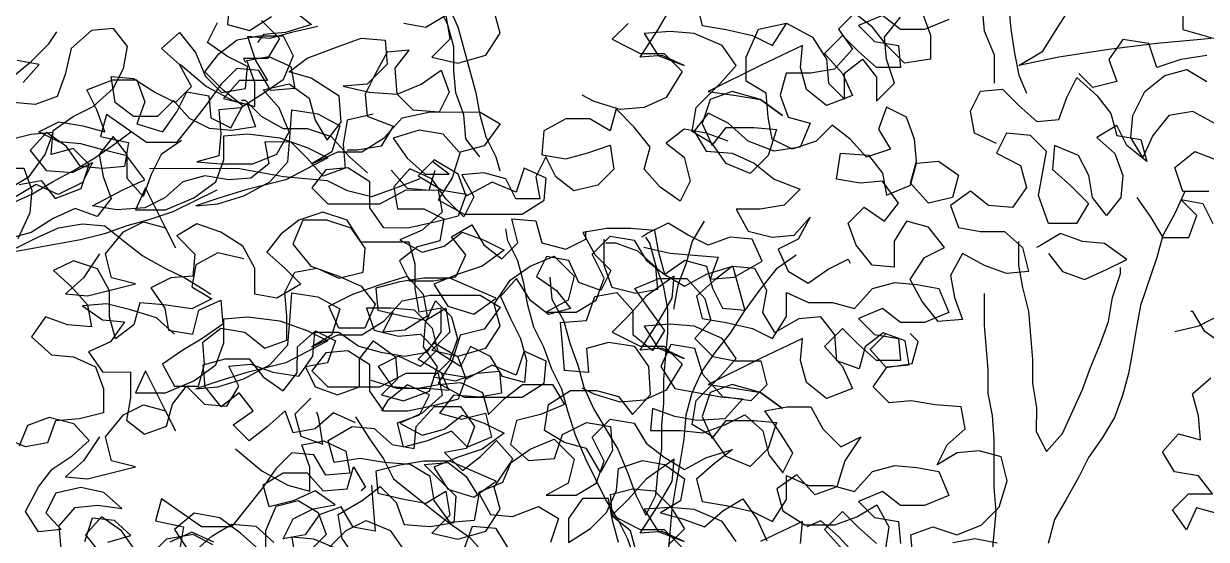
# Model space of a CAD drawing. Header units: inches. Extents: x 350994 to 353538, y 1581369 to 1583842.
# Drawn here: x 351499.321 to 351500.282, y 1583582.816 to 1583583.236 of the extents above; entities that cross this region are included whole.
import ezdxf

# ---------------------------------------------------------------- set-up
doc = ezdxf.new("R2010")
doc.units = ezdxf.units.IN
doc.header["$MEASUREMENT"] = 0
doc.linetypes.add('1', pattern=[0])
doc.layers.add('FOREST', color=96, linetype='Continuous')
doc.layers.add('TREE', color=81, linetype='1')

# ---------------------------------------------------------------- blocks, each defined once
blk = doc.blocks.new('TREE_4')
at = {"color": 94}
for points in [[(-30.7, 8686.1), (1.1, 8680.3), (30.1, 8697.6), (35.8, 8662.9), (9.8, 8636.9), (47.4, 8628.2), (87.8, 8639.7), (108.1, 8671.5), (99.5, 8703.3)], [(391.5, 8714.6), (400.1, 8682.8), (434.8, 8677), (472.4, 8668.3), (501.3, 8653.8), (521.6, 8685.6)], [(755.8, 8691.2), (721.1, 8676.8), (686.4, 8676.8), (660.4, 8697), (625.7, 8682.6), (648.8, 8659.5), (683.5, 8653.7), (686.3, 8621.9), (651.6, 8621.9), (625.6, 8645), (602.5, 8668.2), (576.5, 8642.2), (602.5, 8613.3), (616.9, 8581.4), (579.3, 8567), (550.4, 8590.2), (541.8, 8622), (544.7, 8653.8), (483.9, 8624.9), (408.7, 8587.4), (449.2, 8581.6), (483.9, 8575.8), (515.7, 8552.6), (483.9, 8575.8), (443.4, 8587.4), (411.6, 8575.8), (400, 8541.2), (414.4, 8509.3), (434.7, 8535.3), (475.2, 8535.3), (507, 8532.4), (495.4, 8494.8), (469.3, 8468.8), (434.7, 8483.3), (414.4, 8512.2), (385.6, 8529.6), (391.4, 8564.3), (426.1, 8599), (449.2, 8625), (429, 8653.9), (388.6, 8671.3), (353.9, 8674.2), (316.3, 8671.3), (336.5, 8639.5), (374.1, 8625), (342.3, 8639.5), (310.5, 8636.7), (336.5, 8677.1), (356.8, 8711.8)], [(293.2, 8685.8), (270, 8662.7), (310.5, 8642.4), (345.2, 8642.4), (371.2, 8616.4), (348, 8578.8), (316.2, 8564.4), (281.5, 8561.5), (243.9, 8573.1), (226.6, 8581.8)], [(-352.9, 8626.4), (-315.4, 8594.5), (-277.8, 8574.3), (-246, 8565.6), (-246, 8600.3), (-257.5, 8632.1), (-225.7, 8637.8), (-193.9, 8623.3), (-188.2, 8591.5), (-222.9, 8588.7), (-240.2, 8617.6), (-272, 8620.5), (-295.1, 8597.4), (-315.4, 8568.5), (-335.7, 8542.5), (-358.8, 8513.6), (-402.2, 8513.7), (-460, 8554.2), (-468.7, 8522.4), (-428.2, 8513.7), (-434, 8479), (-465.8, 8476.1), (-497.6, 8479), (-517.8, 8508), (-546.7, 8528.2), (-569.9, 8502.2), (-546.8, 8473.3), (-509.2, 8470.4), (-480.3, 8484.8), (-494.8, 8455.9), (-529.5, 8438.6), (-561.3, 8453.1), (-590.2, 8435.8)], [(-587.4, 8375), (-570, 8412.6), (-567.1, 8444.4), (-578.6, 8476.2), (-616.2, 8476.3)], [(-470, 8353), (-493.2, 8318.3), (-519.3, 8295.2), (-487.5, 8292.3), (-418, 8309.5), (-452.7, 8318.2), (-461.4, 8352.9), (-435.3, 8384.7), (-406.4, 8399.2), (-374.6, 8390.5), (-360.2, 8361.5), (-403.5, 8448.3), (-417.9, 8416.5), (-374.6, 8416.5), (-334.1, 8433.8), (-302.3, 8456.9), (-290.7, 8488.7), (-290.6, 8523.4), (-255.9, 8526.2), (-209.7, 8520.4), (-169.2, 8505.9), (-140.3, 8491.4), (-201.1, 8459.7), (-258.9, 8445.3), (-296.5, 8433.8), (-331.2, 8422.2), (-299.4, 8425.1), (-261.8, 8436.6), (-224.2, 8456.8), (-198.1, 8485.7), (-195.2, 8520.4), (-192.3, 8560.9), (-154.7, 8555.1), (-122.9, 8537.7), (-134.5, 8500.1), (-163.5, 8482.8), (-125.8, 8500.1), (-91.2, 8500.1), (-59.3, 8520.3), (-33.3, 8549.2), (7.2, 8557.8), (79.5, 8557.7), (108.4, 8540.4), (85.2, 8508.6), (50.5, 8499.9), (38.9, 8462.4), (18.7, 8430.6), (56.2, 8410.3), (140.1, 8410.2), (171.9, 8430.4), (174.8, 8462.2), (143, 8476.7), (131.4, 8442), (96.7, 8456.5), (59.1, 8436.3), (47.6, 8468.1), (12.9, 8488.4), (-10.2, 8465.3), (24.4, 8445), (59.1, 8439.2), (47.5, 8407.4), (15.7, 8398.8), (-24.8, 8390.1), (-59.4, 8390.2), (-79.7, 8419.1), (-79.6, 8456.7), (-111.4, 8477), (-143.2, 8474.1), (-163.5, 8448.1), (-140.4, 8424.9), (-65.2, 8424.9), (-27.6, 8445.1), (18.7, 8445), (24.4, 8413.2), (-4.5, 8387.2), (-36.3, 8372.8), (-4.5, 8355.4), (27.3, 8364.1), (53.3, 8384.3), (85.1, 8372.7), (114, 8358.2), (82.2, 8335.1), (47.5, 8323.6), (12.8, 8309.1), (33, 8277.3), (70.5, 8265.7), (102.4, 8288.8), (35.9, 8317.8), (-1.7, 8317.8), (-36.4, 8312.1), (-71.1, 8303.4), (-68.2, 8271.6), (-30.7, 8262.9), (1.1, 8257.1), (30.1, 8274.4), (35.8, 8239.7), (9.8, 8213.7), (47.4, 8205), (87.8, 8216.6), (108.1, 8248.3), (99.5, 8280.2), (122.6, 8314.8), (151.6, 8335), (186.3, 8349.5), (215.2, 8320.5), (206.5, 8285.8), (174.6, 8268.5), (218, 8268.5), (246.9, 8285.8), (258.5, 8317.6), (241.2, 8352.3), (267.3, 8378.3), (301.9, 8372.5), (319.3, 8343.6), (345.3, 8323.3), (374.2, 8305.9), (406, 8323.2), (443.6, 8334.8), (417.5, 8314.6), (391.5, 8291.5), (400.1, 8259.6), (434.8, 8253.8), (472.4, 8245.1), (501.3, 8230.6), (521.6, 8262.4), (521.6, 8297.1), (553.4, 8282.6), (588.1, 8282.6), (619.9, 8273.9), (645.9, 8302.8), (677.8, 8311.4), (709.6, 8308.5), (741.4, 8302.7), (755.8, 8268), (721.1, 8253.6), (686.4, 8253.6), (660.4, 8273.9), (625.7, 8259.4), (648.8, 8236.3), (683.5, 8230.5), (686.3, 8198.7), (651.6, 8198.7), (625.6, 8221.8), (602.5, 8245), (576.5, 8219), (602.5, 8190.1), (616.9, 8158.2), (579.3, 8143.8), (550.4, 8167), (541.8, 8198.8), (544.7, 8230.6), (483.9, 8201.7), (408.7, 8164.2), (449.2, 8158.4), (483.9, 8152.6), (515.7, 8129.4), (483.9, 8152.6), (443.4, 8164.2), (411.6, 8152.6), (400, 8118), (414.4, 8086.1), (434.7, 8112.2), (475.2, 8112.1), (507, 8109.2), (495.4, 8071.6), (469.3, 8045.6), (434.7, 8060.1), (414.4, 8089), (385.6, 8106.4), (391.4, 8141.1), (426.1, 8175.8), (449.2, 8201.8), (429, 8230.7), (388.6, 8248.1), (353.9, 8251), (316.3, 8248.1), (336.5, 8216.3), (374.1, 8201.8), (342.3, 8216.3), (310.5, 8213.5), (336.5, 8253.9), (356.8, 8288.6), (359.7, 8320.4), (319.2, 8291.5), (293.2, 8262.6), (270, 8239.5), (310.5, 8219.2), (345.2, 8219.2), (371.2, 8193.2), (348, 8155.6), (316.2, 8141.2), (281.5, 8138.3), (243.9, 8149.9), (226.6, 8158.6)], [(-261.6, 8345.6), (-299.2, 8354.3), (-331, 8337), (-336.9, 8305.2), (-308, 8287.8), (-336.9, 8273.4), (-377.4, 8279.2), (-412, 8282.1), (-420.7, 8250.3), (-446.8, 8230.1), (-455.4, 8261.9), (-455.4, 8299.5), (-472.7, 8331.3), (-507.4, 8342.9), (-536.3, 8328.5), (-510.3, 8305.3), (-487.2, 8279.3), (-481.5, 8247.5), (-516.2, 8250.4), (-548, 8262), (-568.2, 8233.1), (-539.3, 8207.1), (-507.5, 8204.1), (-475.7, 8189.7), (-464.2, 8157.8), (-464.2, 8123.2), (-498.9, 8114.5), (-533.6, 8111.7), (-545.2, 8079.9), (-577, 8074.1), (-611.7, 8088.6)], [(-126.1, 7926.2), (-160.8, 7940.7), (-192.6, 7943.6), (-186.9, 7908.9)], [(-470, 8088.5), (-493.2, 8053.8), (-519.3, 8030.7), (-487.5, 8027.8), (-418, 8045), (-452.7, 8053.8), (-461.4, 8088.5), (-435.3, 8120.2), (-406.4, 8134.7), (-374.6, 8126), (-360.2, 8097), (-403.5, 8183.8), (-417.9, 8152), (-374.6, 8152), (-334.1, 8169.3), (-302.3, 8192.4), (-290.7, 8224.2), (-290.6, 8258.9), (-255.9, 8261.7), (-209.7, 8255.9), (-169.2, 8241.4), (-140.3, 8226.9), (-201.1, 8195.2), (-258.9, 8180.8), (-296.5, 8169.3), (-331.2, 8157.7), (-299.4, 8160.6), (-261.8, 8172.1), (-224.2, 8192.3), (-198.1, 8221.2), (-195.2, 8255.9), (-192.3, 8296.4), (-154.7, 8290.6), (-122.9, 8273.2), (-134.5, 8235.6), (-163.5, 8218.3), (-125.8, 8235.6), (-91.2, 8235.6), (-59.3, 8255.8), (-33.3, 8284.7), (7.2, 8293.3), (79.5, 8293.2), (108.4, 8275.9), (85.2, 8244.1), (50.5, 8235.4), (38.9, 8197.9), (18.7, 8166.1), (56.2, 8145.8), (140.1, 8145.7), (171.9, 8165.9), (174.8, 8197.7), (143, 8212.2), (131.4, 8177.5), (96.7, 8192), (59.1, 8171.8), (47.6, 8203.6), (12.9, 8223.9), (-10.2, 8200.8), (24.4, 8180.5), (59.1, 8174.7), (47.5, 8142.9), (15.7, 8134.3), (-24.8, 8125.6), (-59.4, 8125.7), (-79.7, 8154.6), (-79.6, 8192.2), (-111.4, 8212.5), (-143.2, 8209.6), (-163.5, 8183.6), (-140.4, 8160.4), (-65.2, 8160.4), (-27.6, 8180.6), (18.7, 8180.5), (24.4, 8148.7), (-4.5, 8122.7), (-36.3, 8108.3), (-4.5, 8090.9), (27.3, 8099.6), (53.3, 8119.8), (85.1, 8108.2), (114, 8093.7), (82.2, 8070.6), (47.5, 8059.1), (12.8, 8044.7), (33, 8012.8), (70.5, 8001.2), (102.4, 8024.3), (35.9, 8053.3), (-1.7, 8053.3), (-36.4, 8047.6), (-71.1, 8038.9), (-68.2, 8007.1), (-30.7, 7998.4), (1.1, 7992.6), (30.1, 8009.9), (35.8, 7975.2), (9.8, 7949.2), (47.4, 7940.5), (87.8, 7952.1), (108.1, 7983.8), (99.5, 8015.7), (122.6, 8050.3), (151.6, 8070.5), (186.3, 8085), (215.2, 8056), (206.5, 8021.3), (174.6, 8004), (218, 8004), (246.9, 8021.3), (258.5, 8053.1), (241.2, 8087.8), (267.3, 8113.8), (301.9, 8108), (319.3, 8079.1), (345.3, 8058.8), (374.2, 8041.4), (406, 8058.7), (443.6, 8070.3), (417.5, 8050.1), (391.5, 8027), (400.1, 7995.1), (434.8, 7989.3), (472.4, 7980.6), (501.3, 7966.1), (521.6, 7997.9), (521.6, 8032.6), (553.4, 8018.1), (588.1, 8018.1), (619.9, 8009.4), (645.9, 8038.3), (677.8, 8046.9), (709.6, 8044), (741.4, 8038.2), (755.8, 8003.5), (721.1, 7989.1), (686.4, 7989.1), (660.4, 8009.4), (625.7, 7994.9), (648.8, 7971.8), (683.5, 7966), (686.3, 7934.2)], [(651.6, 7934.2), (625.6, 7957.4), (602.5, 7980.5), (576.5, 7954.5), (602.5, 7925.6)], [(541.8, 7934.3), (544.7, 7966.1), (483.9, 7937.2)], [(449.2, 7937.3), (429, 7966.2), (388.6, 7983.6), (353.9, 7986.5), (316.3, 7983.7), (336.5, 7951.8), (374.1, 7937.3), (342.3, 7951.8), (310.5, 7949), (336.5, 7989.4), (356.8, 8024.1), (359.7, 8055.9), (319.2, 8027), (293.2, 7998.1), (270, 7975), (310.5, 7954.7), (345.2, 7954.7), (371.2, 7928.7)], [(-273.5, 8070.9), (-235.9, 8039.1), (-198.3, 8018.8), (-166.5, 8010.1), (-166.5, 8044.8), (-178, 8076.6), (-146.2, 8082.4), (-114.4, 8067.9), (-108.7, 8036.1), (-143.4, 8033.2), (-160.7, 8062.2), (-192.5, 8065.1), (-215.7, 8042), (-235.9, 8013.1), (-256.2, 7987.1), (-279.3, 7958.2), (-322.7, 7958.2), (-380.5, 7998.7), (-389.2, 7967), (-348.7, 7958.2), (-354.5, 7923.6)], [(-418.2, 7923.6), (-438.4, 7952.5), (-467.3, 7972.8), (-490.4, 7946.8), (-467.3, 7917.9)], [(647.8, 6884.7), (668, 6910.7), (679.6, 6942.5), (697, 6971.4), (717.3, 7000.2), (734.7, 7029.1), (778.1, 7115.8), (801.3, 7150.5), (818.6, 7179.4), (850.5, 7196.7), (882.3, 7211.2), (911.2, 7225.6), (940.1, 7242.9), (966.2, 7266), (989.3, 7289.1), (1015.4, 7312.2), (1047.2, 7338.2), (1073.2, 7364.2), (1084.8, 7381.6)], [(1541.5, 7262.6), (1503.9, 7254), (1498.1, 7219.3), (1501, 7184.6), (1469.2, 7173), (1446.1, 7199.1), (1423, 7222.2), (1385.4, 7222.3), (1391.1, 7190.5), (1365.1, 7170.2), (1333.3, 7167.4), (1298.6, 7173.2), (1266.8, 7164.5), (1240.7, 7141.4), (1211.8, 7127), (1171.3, 7124.2), (1136.6, 7130), (1180, 7153.1), (1211.8, 7167.5), (1185.9, 7202.2), (1151.2, 7210.9), (1119.4, 7219.6), (1087.6, 7222.5), (1058.7, 7237), (1087.6, 7251.4), (1122.3, 7245.6), (1154.1, 7236.9), (1142.5, 7268.7), (1128.1, 7297.7), (1165.7, 7312.1), (1200.4, 7312.1), (1211.9, 7280.2), (1200.4, 7248.5), (1237.9, 7236.9), (1258.2, 7265.8), (1272.7, 7294.6), (1304.5, 7288.8), (1307.3, 7257), (1336.2, 7242.5), (1353.6, 7274.3), (1324.7, 7297.5), (1298.7, 7323.5), (1319, 7349.5), (1345, 7369.8), (1376.8, 7375.5), (1411.5, 7375.5), (1426, 7346.6), (1411.5, 7311.9), (1382.5, 7291.7), (1350.7, 7271.4), (1318.9, 7268.6), (1321.8, 7233.9), (1318.9, 7202.1), (1287, 7193.4), (1321.7, 7190.5), (1368, 7190.5), (1402.7, 7204.9), (1420.1, 7236.7), (1405.7, 7271.4), (1382.6, 7297.4), (1420.1, 7306.1), (1449, 7285.8), (1457.7, 7254), (1475, 7225.1), (1495.3, 7251.1), (1492.4, 7288.7), (1452, 7314.7), (1420.2, 7323.4), (1446.2, 7343.6), (1492.5, 7360.9), (1524.3, 7372.5), (1559, 7369.6), (1561.8, 7334.9), (1532.9, 7306), (1498.2, 7303.1), (1535.8, 7294.4), (1576.3, 7291.5), (1611, 7305.9), (1639.9, 7326.1), (1651.4, 7294.3), (1637, 7265.4), (1599.4, 7268.3), (1576.3, 7291.5), (1573.4, 7329.1), (1593.7, 7355.1), (1561.9, 7352.2), (1544.5, 7320.4), (1530, 7291.5), (1532.9, 7259.7), (1570.4, 7245.2), (1553.1, 7216.3), (1518.4, 7210.6), (1503.9, 7210.6)], [(1665.8, 7207.6), (1642.7, 7233.6), (1608, 7239.4), (1570.4, 7227.9), (1590.6, 7198.9), (1616.6, 7175.8), (1651.3, 7175.8), (1628.2, 7193.1)], [(1315.9, 7152.9), (1252.3, 7121.2), (1217.6, 7109.7), (1185.8, 7101), (1153.9, 7089.5), (1119.2, 7080.8), (1023.8, 7063.6), (992, 7052), (960.2, 7046.3), (966, 7081), (989.2, 7109.9), (1018.1, 7133), (1049.9, 7147.4), (1078.8, 7164.7), (1110.7, 7182), (1139.6, 7199.4), (1168.5, 7219.6), (1191.7, 7236.9)], [(1567.5, 7181.6), (1590.6, 7155.6), (1622.4, 7152.7), (1631.1, 7181.6)], [(1255, 6944.8), (1229, 6968), (1191.4, 6979.6), (1156.7, 6988.3), (1122, 6985.4), (1150.9, 6965.2), (1182.7, 6962.2), (1162.5, 6933.3), (1130.7, 6918.9), (1150.9, 6890), (1191.4, 6889.9), (1191.3, 6852.4), (1185.5, 6820.6), (1211.5, 6800.3), (1243.3, 6811.8), (1252, 6843.6), (1272.3, 6869.6), (1298.3, 6843.6), (1330.1, 6840.7), (1347.5, 6869.6), (1333, 6898.5), (1364.8, 6901.3), (1396.6, 6889.8), (1434.2, 6883.9), (1454.5, 6912.8), (1457.4, 6947.5), (1492.1, 6947.5), (1521, 6927.2), (1552.8, 6918.5), (1587.5, 6912.7), (1619.3, 6918.5), (1639.6, 6947.4), (1639.6, 6982.1), (1607.8, 6976.3), (1602, 7011), (1602.1, 7045.7), (1593.4, 7077.5), (1524, 7077.6), (1503.8, 7109.4), (1469.1, 7121), (1434.4, 7109.5), (1408.4, 7089.2), (1388.1, 7063.2), (1414.1, 7040.1), (1437.2, 7016.9), (1402.5, 6996.7), (1370.7, 7002.5), (1370.8, 7040.1), (1353.4, 7071.9), (1321.6, 7092.2), (1287, 7103.8), (1258, 7086.5), (1284, 7060.4), (1281.1, 7028.6), (1249.3, 7025.8), (1220.4, 7011.4), (1240.6, 6982.4), (1246.3, 6950.6), (1281, 6944.8), (1289.7, 6979.5), (1321.6, 6993.9), (1324.4, 6959.2), (1295.5, 6939), (1266.6, 6921.7), (1237.6, 6901.5), (1254.9, 6869.6), (1289.6, 6869.6), (1298.3, 6901.4), (1295.5, 6933.2), (1321.5, 6953.4), (1356.2, 6947.6), (1385.1, 6924.5), (1416.9, 6936), (1416.9, 6970.7), (1414.1, 7005.4), (1428.6, 7034.3), (1460.4, 7040), (1492.2, 7025.6), (1526.9, 7034.2), (1529.8, 7068.9), (1509.6, 7097.8), (1474.9, 7109.4), (1440.2, 7109.5), (1425.7, 7074.8), (1451.7, 7042.9), (1492.2, 7028.4), (1524, 7014), (1544.2, 6987.9), (1529.7, 6953.2), (1492.1, 6953.3), (1477.7, 6985.1), (1512.4, 7002.4), (1552.9, 7016.8), (1590.5, 7028.4), (1613.6, 7002.3), (1619.3, 6970.5), (1587.5, 6950.3), (1555.7, 6947.4), (1570.2, 6976.3)], [(1026.7, 7069.4), (1055.6, 7083.8), (1087.5, 7098.2), (1122.2, 7104), (1154, 7101), (1182.9, 7077.9), (1208.9, 7057.6), (1240.6, 7040.2), (1269.5, 7025.8), (1298.4, 7008.4), (1307.1, 7002.6)], [(1311.6, 6643.9), (1279.9, 6658.4), (1248, 6644)], [(1282.7, 6629.5), (1308.8, 6652.6), (1337.7, 6669.9), (1372.4, 6667), (1398.4, 6643.8)], [(1386.8, 6620.7), (1386.8, 6661.2), (1401.3, 6695.9), (1433.1, 6704.5), (1462, 6687.2), (1473.6, 6655.3), (1450.4, 6632.2)], [(1476.4, 6635.1), (1502.5, 6661.1), (1531.4, 6675.5), (1566.1, 6661), (1586.3, 6632.1)], [(1516.9, 6620.6), (1496.7, 6649.5), (1490.9, 6684.2), (1525.7, 6704.4), (1551.7, 6724.7), (1574.8, 6701.5), (1586.3, 6669.7), (1623.9, 6666.8), (1658.6, 6672.5), (1661.6, 6710.1), (1615.3, 6756.4), (1650, 6759.3), (1676, 6739), (1693.4, 6710.1), (1687.5, 6675.4), (1652.8, 6672.5), (1629.7, 6704.4), (1624, 6739.1), (1595.1, 6756.4), (1557.5, 6759.4), (1522.8, 6765.2), (1485.2, 6759.4), (1476.6, 6791.2), (1511.3, 6811.4), (1543.1, 6808.5), (1569.1, 6785.4), (1600.9, 6779.6), (1603.8, 6811.4), (1629.9, 6840.2), (1667.5, 6840.2), (1687.7, 6811.3), (1676.1, 6779.5), (1644.3, 6773.7), (1670.3, 6747.7), (1696.3, 6767.9), (1719.5, 6791), (1742.6, 6765), (1728.1, 6730.3), (1693.4, 6715.9), (1710.7, 6684), (1742.5, 6681.1), (1780.1, 6695.5), (1809, 6678.2), (1797.4, 6643.5)], [(1736.7, 6634.9), (1719.3, 6663.8), (1684.6, 6666.7), (1673.1, 6634.9)], [(1921.7, 6628.9), (1913.1, 6660.7), (1887.1, 6681), (1884.2, 6712.8), (1916, 6721.4), (1947.8, 6718.5), (1970.9, 6695.4), (1991.1, 6663.5), (1968, 6640.4)], [(1895.7, 6643.4), (1887, 6675.2), (1881.3, 6707), (1843.7, 6707), (1823.4, 6678.2), (1823.4, 6643.5), (1855.2, 6663.7), (1878.4, 6686.8), (1892.9, 6718.6), (1895.8, 6750.4), (1930.5, 6761.9), (1962.3, 6756.1), (1991.2, 6735.8), (1985.4, 6704), (1956.4, 6686.7), (1988.2, 6678), (2020, 6666.4), (2046.1, 6689.5), (2075, 6706.8), (2095.2, 6677.9), (2109.7, 6646.1)], [(2442.1, 6642.9), (2410.3, 6648.7), (2378.5, 6643)], [(2320.7, 6622.8), (2317.8, 6654.6), (2349.6, 6666.1), (2384.3, 6654.5), (2419, 6668.9), (2445.1, 6694.9), (2456.7, 6732.5), (2448, 6767.2), (2416.2, 6775.9), (2384.4, 6773.1), (2355.5, 6755.7), (2370, 6784.6), (2396, 6807.7), (2390.3, 6839.5), (2352.7, 6842.5), (2318, 6848.3), (2286.2, 6845.4), (2263.1, 6868.6), (2283.4, 6897.5), (2315.2, 6900.3), (2309.4, 6935), (2277.6, 6946.6), (2251.6, 6926.4), (2242.9, 6894.6), (2211.1, 6906.2), (2208.2, 6943.8), (2188, 6969.8), (2156.2, 6967), (2121.5, 6946.8), (2104.2, 6975.7), (2110, 7007.5), (2092.7, 7039.3), (2060.9, 7042.2), (2078.2, 6978.6), (2046.3, 6981.5), (2031.9, 7010.5), (2023.3, 7042.3), (1991.5, 7051), (1962.5, 7030.8), (1953.9, 7062.6), (1948.1, 7094.4), (1913.5, 7097.3), (1878.8, 7097.3), (1844.1, 7091.6), (1861.4, 7059.8), (1884.5, 7036.6), (1870, 7007.7), (1838.2, 7019.3), (1823.8, 7051.1), (1792, 7056.9), (1777.5, 7028), (1806.4, 7007.8), (1826.6, 6981.7), (1794.8, 6973.1), (1768.8, 6993.4), (1748.6, 7025.2), (1725.4, 6999.2), (1739.9, 6967.4), (1754.3, 6938.4), (1762.9, 6906.6), (1760, 6874.8), (1728.2, 6883.5), (1710.9, 6912.5), (1682, 6926.9), (1667.5, 6898), (1635.7, 6918.3), (1627.1, 6953), (1601.1, 6979.1), (1566.4, 6982), (1531.7, 6982), (1543.2, 6950.2), (1577.9, 6941.5), (1609.7, 6944.4), (1632.8, 6921.2), (1609.7, 6898.1), (1577.9, 6912.6), (1549, 6898.1), (1569.2, 6869.2), (1603.9, 6866.3), (1635.7, 6872), (1667.5, 6874.9), (1699.3, 6860.4), (1707.9, 6828.6), (1731.1, 6851.7), (1757.1, 6871.9), (1800.5, 6871.9), (1817.8, 6843), (1783.1, 6828.5), (1748.4, 6819.9), (1739.7, 6785.2), (1765.7, 6762.1), (1803.3, 6764.9), (1814.9, 6799.6), (1849.6, 6816.9), (1884.3, 6811.1), (1887.1, 6776.4), (1869.8, 6744.6), (1849.6, 6779.3), (1817.8, 6788), (1788.9, 6805.4), (1794.7, 6843), (1826.5, 6863.2), (1864.1, 6863.2), (1895.9, 6854.5), (1916.1, 6828.4), (1942.1, 6857.3), (1939.3, 6897.8), (1919.1, 6926.7), (1881.5, 6932.5), (1849.7, 6923.9), (1852.5, 6889.2), (1817.9, 6892.1), (1815, 6929.7), (1812.1, 6961.5), (1849.7, 6964.4), (1861.3, 6999.1), (1893.1, 7004.8), (1916.2, 6978.8), (1916.2, 6944.1), (1945.1, 6920.9), (1962.5, 6949.8), (1939.4, 6981.6), (1919.2, 7010.6), (1953.9, 7025), (1994.3, 7025), (2020.3, 6996), (2029, 6964.2), (2005.8, 6938.2), (2031.8, 6912.2), (2063.6, 6906.3), (2101.2, 6906.3), (2109.9, 6871.6), (2086.7, 6848.5), (2046.2, 6854.3), (2017.3, 6886.2), (2005.8, 6923.7), (1971.1, 6929.6), (1956.6, 6897.8), (1976.9, 6865.9), (2008.7, 6860.1), (2043.3, 6854.3), (2075.1, 6851.4), (2049.1, 6822.5), (2008.6, 6819.7), (1976.8, 6825.5), (1945, 6837.1), (1942.1, 6805.3), (1985.5, 6805.2), (2017.3, 6802.3), (2049.1, 6813.8), (2078, 6828.3), (2104, 6805.1), (2112.7, 6770.4), (2132.9, 6744.4), (2147.4, 6773.3), (2127.1, 6805.1), (2106.9, 6834), (2138.7, 6839.8), (2173.4, 6839.7), (2190.8, 6807.9), (2216.8, 6781.9), (2245.7, 6796.3), (2222.5, 6761.6), (2210.9, 6724.1), (2179.1, 6712.5), (2153.1, 6741.5), (2124.2, 6721.2), (2132.8, 6689.4), (2164.6, 6669.2), (2208, 6669.1), (2239.8, 6680.7), (2268.7, 6698), (2286, 6666.2), (2280.2, 6628.6)], [(2245.5, 6617.1), (2213.7, 6651.8), (2187.7, 6674.9), (2167.5, 6666.3)], [(13.8, 6015), (13.8, 6055.4), (-0.6, 6090.1), (-9.2, 6185.6), (-9.2, 6220.3), (-14.9, 6255), (-20.7, 6286.8), (-20.6, 6321.5), (-23.5, 6356.2), (-23.5, 6390.9), (-26.3, 6425.6), (-26, 6714.7), (-31.8, 6749.4), (-40.4, 6781.2), (-43.3, 6813), (-49.1, 6844.8), (-60.6, 6876.6), (-63.5, 6891.1)], [(-14.3, 6893.9), (-14.3, 6859.2), (-5.7, 6824.5), (2.9, 6792.7), (8.7, 6758), (11.5, 6717.5), (17.3, 6653.9), (17.2, 6578.8), (8.4, 6483.4), (8.4, 6440), (11.3, 6399.5), (17, 6361.9), (16.9, 6220.2), (34.1, 6124.8), (37, 6093), (42.7, 6058.3), (48.5, 6026.5), (60, 6000.5)], [(1538.3, 6878.1), (1575.9, 6866.5), (1619.2, 6866.4), (1651, 6863.5), (1639.5, 6889.5)], [(1451.5, 6852.1), (1428.4, 6829), (1437, 6797.2), (1468.8, 6785.6), (1463.1, 6823.2), (1460.2, 6831.9)], [(-1090.6, 6131.6), (-1093.5, 6099.8), (-1061.7, 6091.1), (-1029.9, 6111.3)], [(-998.1, 6120), (-972.1, 6099.7), (-1009.7, 6088.2), (-1041.5, 6085.3), (-1050.2, 6073.8)], [(-763.6, 6380), (-778.1, 6348.2), (-789.7, 6316.4), (-807.1, 6284.6), (-810, 6252.8), (-798.5, 6189.2), (-784.1, 6160.3), (-775.4, 6128.4), (-761, 6096.6), (-735.1, 6001.2), (-729.3, 5969.4), (-720.7, 5937.6), (-706.2, 5908.6), (-700.5, 5888.4)], [(444.7, 6084), (369.5, 6084), (311.7, 6078.3), (248, 6072.6), (178.6, 6064), (106.3, 6052.5), (48.5, 6040.9), (83.2, 6061.2), (106.4, 6098.7), (129.6, 6133.4), (135.4, 6165.2), (135.4, 6205.7), (147, 6237.5), (173, 6260.6), (184.6, 6228.8), (173, 6197), (135.4, 6194.1), (144, 6162.3), (178.7, 6150.7), (207.6, 6165.1), (222.1, 6194)], [(-729.4, 5908.7), (-749.6, 5934.7), (-752.4, 5969.4), (-764, 6001.2), (-766.8, 6033), (-766.8, 6067.7), (-775.5, 6099.5), (-789.9, 6128.5), (-810.1, 6157.4), (-841.9, 6169), (-893.9, 6209.5), (-917, 6235.5), (-922.8, 6238.4)], [(285.7, 6130.4), (285.6, 6092.8), (326.1, 6081.2)], [(-1408.9, 5863), (-1379.9, 5880.3), (-1356.8, 5912.1), (-1345.2, 5943.9), (-1377, 5941.1), (-1411.7, 5932.4)], [(-1394.4, 5868.8), (-1362.6, 5874.5), (-1342.4, 5848.5), (-1304.8, 5862.9), (-1293.2, 5897.6), (-1316.3, 5920.8), (-1348.1, 5912.1), (-1345.2, 5946.8), (-1316.3, 5967), (-1287.3, 5981.5), (-1258.4, 6007.4), (-1243.9, 6036.3), (-1238.1, 6068.1), (-1258.3, 6094.2), (-1290.1, 6091.3), (-1319.1, 6065.3), (-1327.8, 6027.7), (-1339.4, 5996), (-1371.2, 5984.4), (-1403, 5987.3)], [(-1388.5, 6016.2), (-1365.3, 6042.2), (-1397.1, 6048.1)], [(16.6, 5928.2), (-15.2, 5942.7), (-20.9, 5974.5), (-6.5, 6003.4), (25.3, 6006.3), (48.5, 5983.1), (74.5, 5960), (106.3, 5962.8), (117.9, 5994.6), (132.3, 6023.5), (161.2, 5997.5), (181.4, 5971.4), (190.1, 5939.6), (224.8, 5933.8), (233.4, 5902), (204.5, 5925.2), (190.1, 5954.1), (161.2, 5936.8), (187.2, 5913.6), (198.7, 5881.8), (195.8, 5850), (175.5, 5824), (155.3, 5850), (149.6, 5881.8), (135.1, 5910.8), (100.4, 5925.2), (97.5, 5890.6), (123.5, 5867.4), (149.5, 5841.4), (132.2, 5812.5), (91.7, 5812.5), (77.3, 5853), (88.9, 5916.6), (65.8, 5939.7), (31.1, 5942.7), (16.6, 5913.8), (51.3, 5896.4), (59.9, 5864.6), (39.6, 5835.7), (5, 5838.6), (-21, 5858.9), (-50, 5838.6), (-38.4, 5806.8), (-6.6, 5801), (28.1, 5801), (54.1, 5777.8), (62.7, 5743.1), (30.9, 5740.3), (-0.9, 5751.9), (-32.7, 5769.2), (-50.1, 5737.4), (-44.3, 5705.6), (-32.8, 5673.8), (-67.5, 5671), (-90.6, 5699.9), (-107.9, 5731.7), (-87.6, 5763.5), (-58.7, 5777.9), (-81.8, 5806.9), (-113.6, 5815.6), (-131, 5786.7), (-131, 5749.1), (-162.8, 5752), (-185.9, 5780.9), (-197.5, 5812.8), (-174.3, 5835.9), (-145.4, 5815.6), (-125.1, 5841.6), (-148.3, 5873.4), (-180.1, 5870.6), (-214.7, 5876.4), (-208.9, 5914), (-168.5, 5911), (-148.2, 5885), (-142.5, 5853.2), (-107.8, 5867.6), (-99.1, 5899.4), (-67.3, 5902.3), (-38.4, 5882), (-47.1, 5850.2), (-81.8, 5841.6), (-107.8, 5870.5), (-99.1, 5902.3), (-101.9, 5934.1), (-113.5, 5965.9), (-142.4, 5980.4), (-154, 5948.6), (-136.6, 5919.7), (-171.3, 5908.1), (-194.5, 5934.2), (-220.5, 5954.5), (-243.6, 5931.3), (-278.3, 5919.8), (-307.2, 5934.3), (-313, 5966.1), (-315.8, 6000.8), (-344.7, 6018.2), (-344.7, 6052.9), (-327.3, 6093.3), (-286.8, 6102), (-249.3, 6081.7), (-229, 6049.9), (-226.2, 6015.2), (-203.1, 5992), (-203, 6029.6), (-177, 6049.8), (-156.8, 6023.8), (-156.8, 5989.1), (-130.8, 6015.1), (-142.3, 6049.8), (-145.2, 6081.6), (-122, 6110.5)], [(-90.2, 6116.2), (-78.7, 6084.4), (-78.7, 6049.7), (-116.3, 6044), (-142.3, 6070), (-162.5, 6096.1), (-188.5, 6116.3), (-211.7, 6093.2), (-191.4, 6064.3), (-217.5, 6035.4), (-252.2, 6029.7), (-286.9, 6029.7), (-295.6, 5997.9), (-284.1, 5966.1), (-252.3, 5957.4), (-266.7, 5922.7), (-304.3, 5916.9), (-341.9, 5931.4), (-370.8, 5957.5), (-399.7, 5972), (-420, 5946), (-402.6, 5917), (-365.1, 5914.1), (-333.3, 5899.6), (-304.4, 5876.5), (-266.8, 5862), (-290, 5838.9), (-324.7, 5833.1), (-359.4, 5833.1), (-342, 5801.3), (-307.3, 5792.6), (-275.5, 5795.5), (-252.4, 5821.5), (-269.8, 5789.7), (-298.7, 5775.3), (-284.3, 5743.4), (-255.4, 5726.1), (-226.4, 5746.3), (-197.5, 5760.7), (-194.6, 5754.9)], [(-963.4, 6096.8), (-1001, 6088.2), (-1032.8, 6079.5), (-1064.6, 6082.4), (-1053.1, 6047.7), (-1035.7, 6018.8), (-1076.2, 6018.8), (-1099.4, 5992.8), (-1064.7, 5984.1), (-1053.2, 5952.3), (-1087.9, 5946.6), (-1119.7, 5949.5), (-1148.6, 5964), (-1171.7, 5990), (-1194.8, 5966.9), (-1229.5, 5966.9), (-1255.5, 5987.2), (-1261.3, 6024.8), (-1229.5, 6021.9), (-1197.7, 6001.6), (-1168.8, 5987.1), (-1145.6, 6010.2), (-1162.9, 6042.1), (-1188.9, 6065.2), (-1162.9, 6088.3), (-1139.8, 6059.4), (-1125.4, 6024.7), (-1102.3, 6001.5), (-1067.6, 6007.3), (-1064.6, 6039.1), (-1093.5, 6053.6), (-1122.4, 6073.8), (-1108, 6102.7)], [(-1044.3, 6105.6), (-1018.3, 6079.5), (-1035.7, 6050.6), (-1070.4, 6050.6), (-1067.5, 6044.9)], [(218.9, 5850), (239.1, 5821), (256.5, 5792.1), (294, 5792.1), (305.6, 5823.9), (282.5, 5847), (314.3, 5841.2), (328.8, 5812.3)], [(323, 5858.5), (285.4, 5858.6), (273.9, 5893.3), (302.8, 5916.4), (340.4, 5901.9)], [(331.8, 5956.8), (300, 5974.2), (265.3, 5968.5), (242.1, 5939.6), (227.7, 5907.8), (210.3, 5936.7), (213.2, 5968.5), (230.6, 6003.2), (259.6, 6026.3), (291.4, 6034.9), (320.3, 6017.6)], [(320.3, 6055.2), (282.7, 6049.4), (248, 6037.9), (236.5, 6072.6), (198.9, 6078.4), (178.6, 6049.5), (190.2, 6017.7), (155.5, 6009), (135.2, 6029.3)], [(-891.3, 5885.7), (-917.3, 5908.8), (-943.3, 5937.8), (-978, 5949.4), (-1012.7, 5949.4), (-1044.5, 5966.8), (-1067.6, 5989.9), (-1073.4, 5989.9)], [(-370.8, 5931.5), (-402.6, 5943.1), (-434.4, 5948.9), (-460.5, 5928.7), (-434.5, 5908.4), (-425.8, 5873.7), (-440.3, 5844.8), (-469.2, 5865.1), (-492.3, 5891.1), (-483.6, 5922.9), (-506.7, 5951.8), (-532.7, 5977.9), (-541.4, 5946.1), (-570.3, 5963.4), (-605, 5963.5), (-636.8, 5946.2), (-639.7, 5911.5), (-605, 5905.7), (-573.2, 5914.3), (-541.4, 5925.8), (-535.7, 5891.1), (-558.8, 5868), (-593.5, 5859.4), (-619.5, 5879.6), (-634, 5908.6), (-648.4, 5879.7), (-642.7, 5847.9), (-677.4, 5847.9), (-691.8, 5876.8), (-723.6, 5885.5), (-755.4, 5882.7), (-738.1, 5850.8), (-752.6, 5821.9), (-778.6, 5848), (-798.8, 5876.9), (-830.6, 5891.4), (-853.7, 5865.4), (-848, 5833.6), (-810.4, 5833.6), (-781.5, 5819.1), (-787.3, 5787.3), (-819.1, 5778.6), (-845.2, 5758.4), (-830.7, 5729.5), (-796, 5729.5), (-764.2, 5735.2), (-749.7, 5767), (-770, 5793), (-741, 5810.4), (-723.7, 5781.4), (-697.7, 5761.2), (-674.5, 5784.3), (-683.2, 5819), (-648.5, 5816.1), (-639.9, 5784.3), (-605.2, 5775.5), (-576.2, 5790), (-576.2, 5801.5)], [(-1160.2, 5932.2), (-1189.1, 5912), (-1203.6, 5883.1), (-1215.2, 5851.3), (-1238.3, 5877.3), (-1238.2, 5912), (-1258.5, 5938.1), (-1278.7, 5912.1), (-1273, 5880.2), (-1261.4, 5848.4), (-1281.7, 5822.4), (-1313.5, 5834), (-1345.3, 5819.6), (-1377.1, 5799.4), (-1408.9, 5790.7)], [(-816.1, 5876.9), (-853.7, 5862.5), (-885.6, 5851), (-920.2, 5859.7), (-949.1, 5874.2), (-1012.7, 5880), (-1076.3, 5891.6), (-1206.4, 5891.7)], [(288.3, 5858.6), (273.8, 5826.8), (256.5, 5795), (247.8, 5763.2), (224.6, 5693.8), (218.8, 5662), (212.9, 5627.3), (207.1, 5595.5), (198.4, 5563.7), (186.8, 5532), (169.5, 5503.1), (149.2, 5474.2), (134.7, 5445.3), (117.3, 5413.5), (100, 5384.6), (91.2, 5349.9)], [(-492.4, 5778.3), (-454.8, 5769.6), (-385.4, 5763.8), (-397, 5732), (-362.3, 5734.8), (-321.8, 5757.9), (-336.3, 5789.8), (-368.1, 5792.7), (-399.9, 5781.1), (-428.8, 5795.6), (-457.7, 5813), (-486.6, 5798.6), (-495.3, 5792.8)], [(-405.6, 5815.8), (-423, 5786.9), (-431.7, 5755.1), (-443.3, 5723.4), (-449.1, 5691.6), (-449.1, 5688.7)], [(-909, 5533), (-888.8, 5501.1), (-868.6, 5472.2), (-854.1, 5443.3), (-828.1, 5423), (-799.2, 5399.9), (-773.2, 5379.6), (-744.3, 5359.3), (-721.2, 5333.3)], [(-504.4, 5324.4), (-515.9, 5356.2), (-530.3, 5385.2), (-547.7, 5414.1), (-576.5, 5471.9), (-591, 5506.6), (-602.5, 5541.3), (-611.1, 5573.2), (-625.6, 5602.1), (-637.1, 5633.9), (-651.5, 5662.8), (-660.2, 5694.6), (-665.9, 5726.4), (-674.6, 5758.3), (-689, 5787.2), (-691.9, 5804.5)], [(-628.3, 5735.1), (-625.5, 5703.3), (-608.2, 5671.5), (-599.5, 5639.6), (-588, 5607.8), (-579.3, 5576), (-564.9, 5544.2), (-530.3, 5486.3), (-515.8, 5451.6), (-504.3, 5419.8), (-489.9, 5390.9), (-475.4, 5419.8), (-472.5, 5451.6), (-466.6, 5486.3), (-466.6, 5521), (-463.7, 5552.8), (-463.7, 5587.5), (-460.7, 5622.2), (-457.8, 5654), (-457.8, 5688.7), (-463.5, 5720.5), (-475.1, 5752.3), (-483.7, 5784.1), (-489.5, 5792.8)], [(-550.2, 5790), (-550.3, 5752.4), (-538.7, 5720.5), (-504, 5711.8), (-472.2, 5717.6), (-475.1, 5749.4), (-501.1, 5772.6), (-532.9, 5784.2), (-547.3, 5784.2)], [(91.6, 5769.1), (111.8, 5743.1), (143.6, 5731.5), (175.5, 5745.9), (204.4, 5760.3), (172.6, 5783.5), (140.8, 5786.4), (109, 5798), (80.1, 5780.7), (74.3, 5777.8)], [(48.3, 5786.5), (48.2, 5751.8), (54, 5720), (62.6, 5685.3), (68.4, 5615.9), (68.3, 5581.2), (74.1, 5546.5), (74, 5511.8), (88.5, 5482.9), (111.6, 5508.9), (140.6, 5572.5), (152.2, 5604.3), (166.7, 5638.9), (178.3, 5670.7), (184.1, 5705.4), (195.7, 5740.1), (195.7, 5748.8)], [(-272.7, 5766.6), (-301.6, 5746.4), (-324.8, 5717.5), (-347.9, 5685.7), (-368.2, 5653.9), (-388.5, 5627.9), (-408.7, 5599), (-423.2, 5567.2), (-431.9, 5535.4), (-434.8, 5500.7), (-440.6, 5466), (-446.5, 5434.2), (-452.3, 5399.5), (-455.2, 5364.8), (-458.1, 5333)], [(10.3, 5332.6), (16.1, 5396.2), (13.3, 5430.9), (13.3, 5500.3), (10.5, 5535), (4.7, 5566.8), (4.7, 5601.5), (-1, 5665.1), (-0.9, 5711.4)], [(-909, 5524.3), (-940.8, 5538.8), (-966.8, 5515.7), (-998.6, 5509.9), (-1010.2, 5541.7), (-1036.2, 5518.6), (-1062.2, 5498.4), (-1085.4, 5521.5), (-1056.4, 5541.8), (-1076.6, 5567.8), (-1102.7, 5547.6), (-1125.8, 5576.5), (-1128.6, 5608.3), (-1096.8, 5617), (-1062.1, 5616.9), (-1041.9, 5590.9), (-1013, 5570.6), (-992.8, 5596.6), (-992.7, 5634.2), (-966.7, 5657.3), (-937.8, 5642.8), (-949.4, 5611.1), (-981.2, 5605.3), (-966.8, 5576.4), (-935, 5564.8), (-903.2, 5576.3), (-903.1, 5616.8), (-882.9, 5642.8), (-851.1, 5619.6), (-848.2, 5587.8), (-871.4, 5564.7), (-839.6, 5556), (-802, 5570.4), (-790.4, 5605.1), (-810.6, 5634.1), (-807.7, 5668.8), (-793.2, 5700.5), (-770.1, 5677.4), (-761.4, 5645.6), (-773, 5613.8), (-796.2, 5590.7), (-764.4, 5584.9), (-732.5, 5596.4), (-700.7, 5599.3), (-697.9, 5567.5), (-729.7, 5561.7), (-767.3, 5564.6), (-787.5, 5538.6), (-755.7, 5529.9), (-721, 5538.6), (-712.4, 5503.9), (-747.1, 5489.4), (-770.2, 5512.6), (-804.9, 5498.2), (-839.6, 5489.5), (-848.3, 5524.2), (-816.4, 5535.8), (-802, 5564.7), (-833.8, 5579.1), (-862.7, 5556), (-871.4, 5541.6)], [(273.7, 5656.2), (308.4, 5664.8), (343.1, 5682.2), (374.9, 5699.5), (363.3, 5664.8), (345.9, 5635.9), (317.1, 5656.2), (299.7, 5685.1), (296.8, 5685.1)], [(-1114.7, 5348.4), (-1143.2, 5362.9), (-1181.5, 5356.4), (-1208.9, 5329.2)], [(-1266.4, 5351.9), (-1233, 5361.5), (-1256.8, 5383.4), (-1288.9, 5386.6), (-1300.1, 5352.6)], [(-1333.6, 5343), (-1336.8, 5375.8), (-1313.4, 5402.1), (-1280.6, 5405.3), (-1246, 5400.5), (-1272.2, 5423.9), (-1305.3, 5431.1), (-1341.2, 5423), (-1355.7, 5394.6), (-1333.5, 5370.3), (-1366.3, 5367.1), (-1385.4, 5396.3), (-1366.3, 5432), (-1346.8, 5457.4), (-1317.6, 5476.6), (-1293.3, 5498.8), (-1315.6, 5523.1), (-1351.1, 5531.9), (-1382.1, 5520.7), (-1394.2, 5490.7)], [(-142.7, 5653.7), (-165.8, 5630.6), (-142.7, 5604.5), (-105.1, 5610.3), (-96.4, 5642.1), (-108, 5653.7)], [(337, 5393), (305.3, 5401.7), (290.8, 5369.9), (270.6, 5398.9), (293.7, 5422), (328.4, 5422), (308.2, 5448), (273.5, 5453.8), (256.2, 5482.7), (279.3, 5508.7), (311.1, 5500), (308.3, 5534.7), (299.6, 5566.5), (325.7, 5589.6)], [(-885.9, 5434.6), (-883.1, 5402.8), (-880.2, 5368.1), (-912, 5373.9), (-929.3, 5402.9), (-961.1, 5391.3), (-981.4, 5362.4), (-1013.2, 5356.7), (-998.7, 5385.6), (-969.8, 5400), (-938, 5405.8), (-966.9, 5426), (-998.7, 5411.6), (-1033.4, 5403), (-1042.1, 5434.8), (-1013.1, 5452.1), (-978.4, 5452.1), (-955.3, 5426), (-920.6, 5428.9), (-911.9, 5460.7), (-894.6, 5431.7), (-900.4, 5426)], [(-1048.4, 5341.4), (-1074.6, 5364.9), (-1104.8, 5387.4), (-1141.9, 5393.7), (-1170.2, 5370.5), (-1147.7, 5335.8)]]:
    blk.add_lwpolyline(points, dxfattribs=at)

msp = doc.modelspace()

# ---------------------------------------------------------------- hatches: boundary and pattern name
at = {"layer": 'FOREST', "lineweight": 5}
h = msp.add_hatch(dxfattribs=at)
h.set_pattern_fill('ANSI31', color=96, scale=50, style=0)
h.paths.add_polyline_path([(351604.92742, 1583347.98001), (351663.00361, 1583522.95042), (351611.87793, 1583545.35936), (351490.29156, 1583598.08515), (351436.56964, 1583404.46462), (351529.74504, 1583373.17051)])
h.paths.add_polyline_path([(351517.5086, 1583480.13966), (351575.36575, 1583480.13966), (351575.36575, 1583465.13966), (351517.5086, 1583465.13966)], flags=24)

# ---------------------------------------------------------------- block references
at = {"layer": 'TREE', "lineweight": 5, "xscale": 0.0005632341344607994, "yscale": 0.0005632341490127146, "zscale": 0.0005632341444477617}
for p in [(351500.10256, 1583579.79974), (351498.7368, 1583579.07199), (351499.6473, 1583578.34423)]:
    msp.add_blockref('TREE_4', p, dxfattribs=at)

doc.saveas('drawing.dxf')
